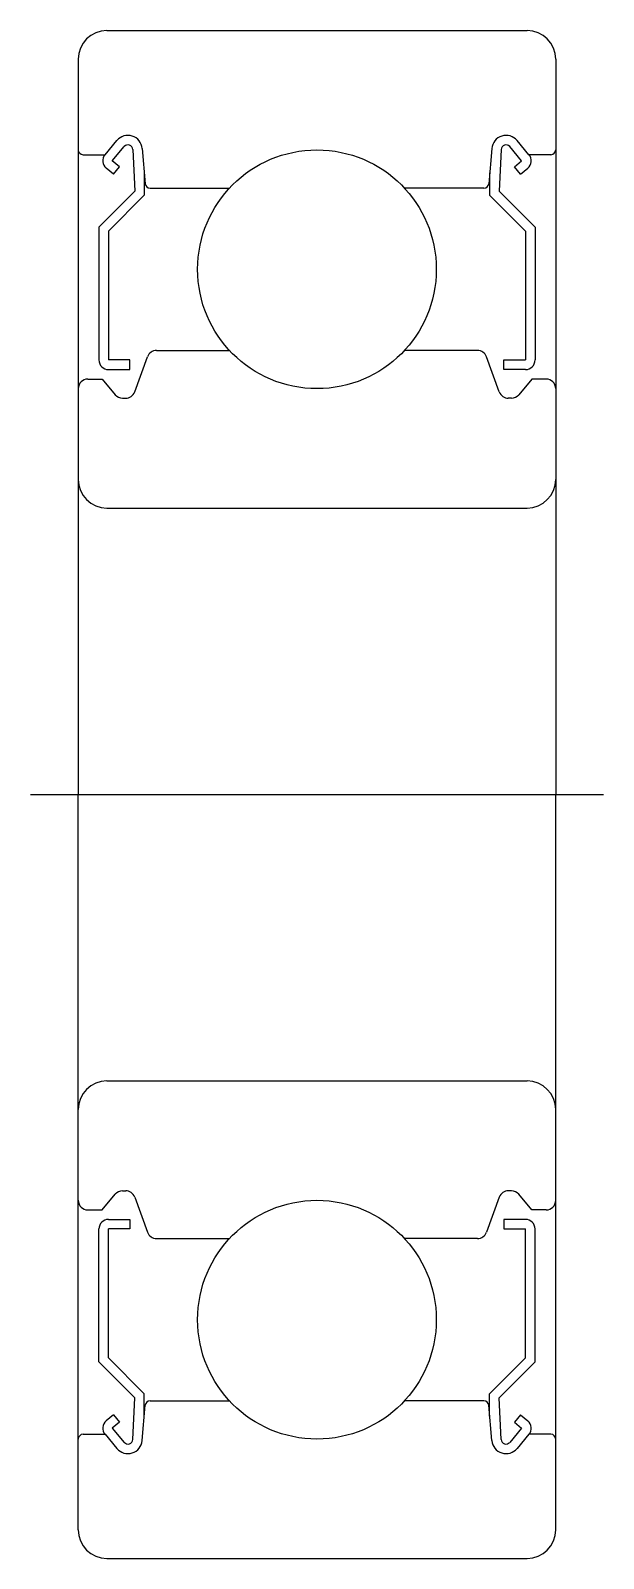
# Model space of a CAD drawing. Extents: x 5.3 to 76, y 5.6 to 64.1.
# Drawn here: x 64.02 to 76.02, y 32.08 to 64.08 of the extents above; entities outside this region: 2.
import ezdxf

# ---------------------------------------------------------------- set-up
doc = ezdxf.new("R2010")
doc.units = 0
doc.linetypes.add('CENTER', pattern=[50.8, 31.75, -6.35, 6.35, -6.35])
doc.layers.get('0').update_dxf_attribs({"linetype": 'CONTINUOUS'})
doc.layers.add('CENTER', color=1, linetype='CENTER')
doc.styles.get("Standard").update_dxf_attribs({"font": 'txt.shx'})

msp = doc.modelspace()

# ---------------------------------------------------------------- linework, layer by layer
at = {"color": 7, "linetype": 'CONTINUOUS'}
for p, q in [((65.62, 64.078), (74.42, 64.078)), ((65.02, 63.478), (65.02, 48.078)), ((75.02, 63.478), (75.02, 48.078)), ((65.58, 61.478), (65.83, 61.775)), ((74.46, 61.478), (74.211, 61.775)), ((65.12, 61.478), (65.58, 61.478)), ((65.733, 61.349), (65.984, 61.647)), ((66.16, 61.588), (66.203, 60.711)), ((66.359, 61.609), (66.423, 60.869)), ((73.682, 61.609), (73.617, 60.869)), ((73.881, 61.588), (73.837, 60.711)), ((74.307, 61.349), (74.057, 61.647)), ((74.92, 61.478), (74.46, 61.478)), ((65.758, 61.068), (65.605, 61.196)), ((65.886, 61.221), (65.733, 61.349)), ((65.758, 61.068), (65.886, 61.221)), ((74.154, 61.221), (74.307, 61.349)), ((74.282, 61.068), (74.154, 61.221)), ((74.282, 61.068), (74.436, 61.196)), ((66.403, 61.098), (66.403, 60.628)), ((73.637, 61.098), (73.637, 60.628)), ((66.203, 60.711), (65.453, 59.961)), ((66.403, 60.628), (65.653, 59.878)), ((66.523, 60.778), (68.187, 60.778)), ((73.518, 60.778), (71.854, 60.778)), ((73.637, 60.628), (74.387, 59.878)), ((73.837, 60.711), (74.587, 59.961)), ((65.453, 59.961), (65.453, 57.178)), ((65.653, 59.878), (65.653, 57.178)), ((74.387, 59.878), (74.387, 57.178)), ((74.587, 59.961), (74.587, 57.178)), ((66.659, 57.378), (68.187, 57.378)), ((73.382, 57.378), (71.853, 57.378)), ((66.103, 57.178), (65.653, 57.178)), ((65.653, 56.978), (66.103, 56.978)), ((66.103, 56.978), (66.103, 57.178)), ((66.202, 56.509), (66.471, 57.246)), ((73.839, 56.509), (73.57, 57.246)), ((73.937, 56.978), (73.937, 57.178)), ((73.937, 57.178), (74.387, 57.178)), ((74.387, 56.978), (73.937, 56.978)), ((65.22, 56.778), (65.52, 56.778)), ((65.52, 56.778), (65.796, 56.449)), ((74.52, 56.778), (74.245, 56.449)), ((74.82, 56.778), (74.52, 56.778)), ((65.949, 56.378), (66.014, 56.378)), ((74.092, 56.378), (74.027, 56.378)), ((65.62, 54.078), (74.42, 54.078)), ((65.02, 32.678), (65.02, 48.078)), ((75.02, 32.678), (75.02, 48.078)), ((65.62, 42.078), (74.42, 42.078)), ((65.52, 39.378), (65.796, 39.706)), ((65.949, 39.778), (66.014, 39.778)), ((74.092, 39.778), (74.027, 39.778)), ((74.52, 39.378), (74.245, 39.706)), ((65.22, 39.378), (65.52, 39.378)), ((66.202, 39.646), (66.471, 38.909)), ((73.839, 39.646), (73.57, 38.909)), ((74.82, 39.378), (74.52, 39.378)), ((65.653, 39.178), (66.103, 39.178)), ((66.103, 39.178), (66.103, 38.978)), ((74.387, 39.178), (73.937, 39.178)), ((73.937, 39.178), (73.937, 38.978)), ((65.453, 36.195), (65.453, 38.978)), ((65.653, 36.278), (65.653, 38.978)), ((66.103, 38.978), (65.653, 38.978)), ((66.659, 38.778), (68.187, 38.778)), ((73.382, 38.778), (71.853, 38.778)), ((73.937, 38.978), (74.387, 38.978)), ((74.387, 36.278), (74.387, 38.978)), ((74.587, 36.195), (74.587, 38.978)), ((66.203, 35.445), (65.453, 36.195)), ((66.403, 35.528), (65.653, 36.278)), ((73.637, 35.528), (74.387, 36.278)), ((73.837, 35.445), (74.587, 36.195)), ((66.403, 35.058), (66.403, 35.528)), ((73.637, 35.058), (73.637, 35.528)), ((66.16, 34.568), (66.203, 35.445)), ((66.359, 34.547), (66.423, 35.286)), ((66.523, 35.378), (68.187, 35.378)), ((73.518, 35.378), (71.854, 35.378)), ((73.682, 34.547), (73.617, 35.286)), ((73.881, 34.568), (73.837, 35.445)), ((65.758, 35.088), (65.605, 34.96)), ((65.886, 34.935), (65.733, 34.807)), ((65.758, 35.088), (65.886, 34.935)), ((74.282, 35.088), (74.154, 34.935)), ((74.154, 34.935), (74.307, 34.807)), ((74.282, 35.088), (74.436, 34.96)), ((65.12, 34.678), (65.58, 34.678)), ((65.58, 34.678), (65.83, 34.38)), ((65.733, 34.807), (65.984, 34.508)), ((74.307, 34.807), (74.057, 34.508)), ((74.46, 34.678), (74.211, 34.38)), ((74.92, 34.678), (74.46, 34.678)), ((65.62, 32.078), (74.42, 32.078))]:
    msp.add_line(p, q, dxfattribs=at)
for centre in [(70.02, 59.078), (70.02, 37.078)]:
    msp.add_circle(centre, 2.5, dxfattribs=at)
for centre, radius, start, end in [((65.62, 63.478), 0.6, 90, 180), ((74.42, 63.478), 0.6, 0, 90), ((66.06, 61.582), 0.3, 4.9968, 140.0012), ((73.981, 61.582), 0.3, 39.9988, 175.0032), ((65.12, 61.578), 0.1, 180, 270), ((65.734, 61.349), 0.2, 140.0012, 230.087), ((66.06, 61.583), 0.1, 2.8198, 140.0002), ((73.981, 61.583), 0.1, 39.9998, 177.1802), ((74.307, 61.349), 0.2, 309.913, 39.9988), ((74.92, 61.578), 0.1, 270, 0), ((66.523, 60.878), 0.1, 184.9968, 270), ((73.518, 60.878), 0.1, 270, 355.0032), ((66.659, 57.178), 0.2, 90, 159.9916), ((73.382, 57.178), 0.2, 20.0084, 90), ((65.653, 57.178), 0.2, 180, 270), ((74.387, 57.178), 0.2, 270, 0), ((65.22, 56.578), 0.2, 90, 180), ((74.82, 56.578), 0.2, 0, 90), ((65.949, 56.578), 0.2, 219.9952, 270), ((66.014, 56.578), 0.2, 270, 339.9916), ((74.027, 56.578), 0.2, 200.0084, 270), ((74.092, 56.578), 0.2, 270, 320.0048), ((65.62, 54.678), 0.6, 180, 270), ((74.42, 54.678), 0.6, 270, 0), ((65.62, 41.478), 0.6, 90, 180), ((74.42, 41.478), 0.6, 0, 90), ((65.949, 39.578), 0.2, 90, 140.0048), ((66.014, 39.578), 0.2, 20.0084, 90), ((74.027, 39.578), 0.2, 90, 159.9916), ((74.092, 39.578), 0.2, 39.9952, 90), ((65.22, 39.578), 0.2, 180, 270), ((74.82, 39.578), 0.2, 270, 0), ((65.653, 38.978), 0.2, 90, 180), ((74.387, 38.978), 0.2, 0, 90), ((66.659, 38.978), 0.2, 200.0084, 270), ((73.382, 38.978), 0.2, 270, 339.9916), ((66.523, 35.278), 0.1, 90, 175.0032), ((73.518, 35.278), 0.1, 4.9968, 90), ((65.734, 34.806), 0.2, 129.913, 219.9988), ((74.307, 34.806), 0.2, 320.0012, 50.087), ((65.12, 34.578), 0.1, 90, 180), ((66.06, 34.573), 0.1, 219.9998, 357.1802), ((73.981, 34.573), 0.1, 182.8198, 320.0002), ((74.92, 34.578), 0.1, 0, 90), ((66.06, 34.573), 0.3, 219.9988, 355.0032), ((73.981, 34.573), 0.3, 184.9968, 320.0012), ((65.62, 32.678), 0.6, 180, 270), ((74.42, 32.678), 0.6, 270, 0)]:
    msp.add_arc(centre, radius, start, end, dxfattribs=at)
at = {"layer": 'CENTER', "color": 1, "linetype": 'CENTER'}
msp.add_line((64.02, 48.078), (76.02, 48.078), dxfattribs=at)

# ---------------------------------------------------------------- texts
at = {"color": 7, "linetype": 'CONTINUOUS'}
for s, p in [('SBC6201ZZ', (5, 13.48)), ('SBC6201', (5, 5.63))]:
    msp.add_text(s, height=2, dxfattribs=at).set_placement(p)

doc.saveas('drawing.dxf')
